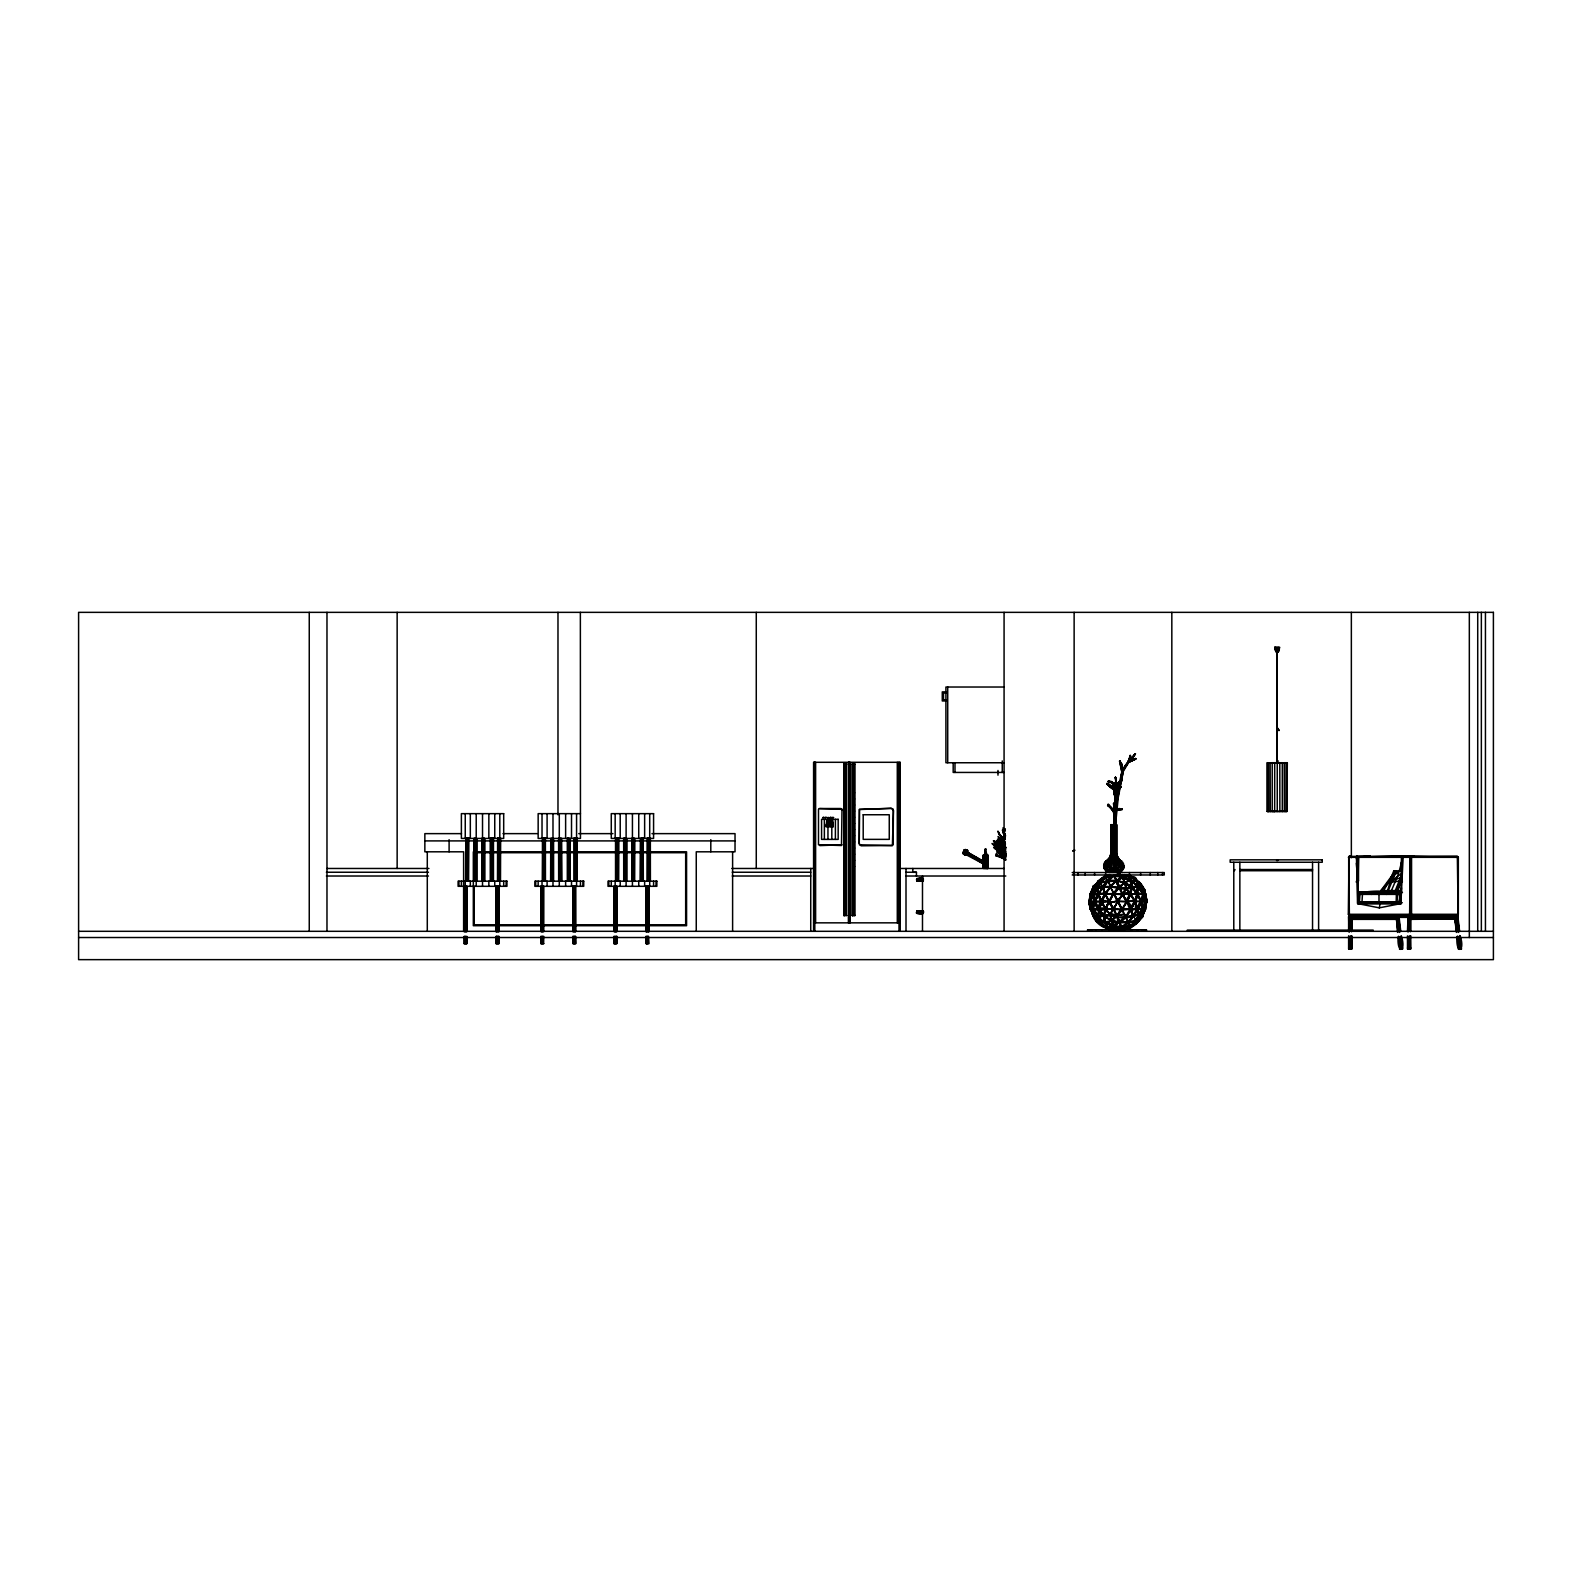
<?xml version="1.0" encoding="UTF-8"?>
<svg xmlns="http://www.w3.org/2000/svg" width="1572" height="1572" viewBox="0 0 1572 1572"><rect width="100%" height="100%" fill="white"/><g stroke="black" fill="none" stroke-linecap="round" stroke-linejoin="round"><path stroke-width="1.5" d="M1279.863 811.466L1279.804 762.754L1282.3 762.715L1282.3 811.466L1274.656 811.427M1282.182 811.407L1285.975 811.447L1285.994 762.754L1284.245 762.715L1284.383 811.447L1282.3 811.466M1285.798 811.447L1286.996 811.447L1286.996 762.734L1285.798 762.734L1286.996 762.734M1286.78 811.447L1287.33 762.734M1090.221 909.186L1088.983 901.306L1090.516 893.289L1094.132 887.217L1099.928 882.58L1116.12 880.851L1125.021 882.953L1132.449 887.217L1137.263 893.034L1135.357 901.306L1137.912 908.891L1133.884 915.828L1125.336 916.908L1113.094 926.517L1107.435 927.578L1103.721 915.67L1108.515 901.306L1104.959 893.564L1110.932 886.47L1103.112 887.473L1100.164 882.973L1105.804 876.685L1094.643 887.473L1090.988 893.721L1088.905 901.601L1094.525 916.26L1103.151 926.517L1110.716 929.661L1102.267 925.967L1096.234 919.915L1090.654 908.518L1088.983 901.306L1090.221 909.186L1093.326 909.657C1090.929 917.203 1096.175 921.546 1108.85 928.325M1089.553 901.129L1093.228 886.333L1105.489 875.427L1098.848 881.008L1090.437 893.564L1093.581 885.901L1090.437 893.564L1090.241 901.306L1093.11 910.168L1097.57 916.594L1105.332 922.961L1112.721 926.242L1122.349 927.637L1130.465 925.967L1140.781 916.26L1145.556 909.048L1137.44 922.626L1130.091 926.517L1135.652 919.915L1115.688 929.72L1111.011 920.995L1122.428 909.913L1117.967 901.011L1113.919 908.655L1105.843 909.186L1108.771 901.365L1105.195 894.213L1110.422 885.901L1116.415 880.575L1124.707 882.501L1126.181 888.278L1109.714 914.924C1103.682 921.369 1090.772 904.883 1105.175 908.557C1107.081 911.662 1113.507 919.227 1117.142 915.67C1086.606 905.433 1121.033 909.775 1130.484 909.343C1120.659 899.577 1143.021 880.772 1124.275 874.602M1122.428 909.913L1112.917 909.186L1109.478 901.896L1113.978 893.034L1119.402 886.883L1125.631 888.278L1130.622 894.311L1135.023 901.601L1139.111 914.138L1135.534 920.995L1128.657 921.939L1121.799 927.775L1116.258 929.661L1111.561 928.659M1132.744 876.685L1140.152 882.973L1145.516 893.721L1146.99 901.601L1142.667 916.869L1130.936 927.578L1115.177 929.661L1121.543 927.382L1119.323 922.469L1111.64 920.563L1103.819 915.729L1097.826 917.085L1099.103 922.175L1104.487 922.43L1103.701 916.476L1105.273 908.891L1113.978 893.034L1117.574 901.365L1113.408 909.481L1119.618 922.175L1128.342 921.821L1138.266 908.616L1141.39 902.171L1143.08 893.328L1139.818 882.58L1128.028 875.427L1133.628 877.235L1113.703 876.095L1106.118 877.431L1095.114 886.942L1090.988 893.721M1110.068 875.152C1090.713 878.414 1095.036 895.902 1093.13 909.343C1089.769 913.98 1103.878 931.665 1092.461 914.197L1088.964 901.896L1090.162 908.891L1093.542 915.828L1098.749 916.731L1092.678 909.304L1094.21 901.896L1092.874 893.977L1096.922 888.612L1110.304 886.333L1126.436 888.77L1130.622 894.311L1121.995 909.048L1117.967 901.011M1121.484 909.304L1113.467 893.289M1108.515 901.896C1120.797 906.022 1125.473 879.396 1135.023 901.601C1131.82 909.559 1114.961 936.657 1109.714 914.924M1117.476 901.306L1126.417 901.896L1122.978 894.016L1126.417 901.896L1127.379 901.306L1130.052 894.016L1113.9 894.154L1121.976 894.547M1125.631 888.278L1130.347 894.448L1127.124 901.346L1134.964 901.011L1131.388 909.304L1127.124 901.837L1130.622 894.311M1127.379 901.306C1141.606 913.823 1112.662 917.832 1121.543 927.382M1105.804 876.685C1094.859 882.305 1099.555 892.857 1094.505 901.031C1095.036 906.71 1098.69 913.018 1105.254 909.009L1103.721 915.67L1110.087 914.334L1113.114 908.518L1109.478 901.306M1401.497 887.826L1400.888 903.586L1357.658 903.586L1357.501 857.33L1356.42 856.406L1357.658 903.586L1379.273 907.85L1400.888 903.586L1403.187 856.092L1399.178 871.32M827.029 819.326L826.106 826.597L827.697 819.326L827.638 826.597L828.483 819.326L829.014 826.597L829.289 819.326L827.501 826.597L828.071 819.326L826.106 826.597L833.298 826.597L832.354 819.326L831.902 826.597L831.333 819.326L830.429 826.597L830.114 819.326L831.745 826.597L830.92 819.326L833.101 826.597L832.354 819.326M919.089 880.968L923.314 880.831L916.574 879.77L923.314 878.591L916.751 878.63L923.314 878.571L923.314 880.968L917.655 880.968M920.603 912.448L923.314 913.194L916.712 913.234L923.314 913.116C906.297 910.836 926.065 917.478 923.314 910.935L916.712 911.053L919.266 910.935M1143.237 888.593L1123.174 876.96L1116.552 880.241L1122.487 893.721L1118.321 901.837L1125.473 917.301L1134.296 901.346L1146.912 901.896L1145.674 894.016L1142.294 887.532M1402.44 892.483L1358.601 892.876L1383.596 892.248L1395.641 893.486L1396.152 892.267L1401.517 892.208L1396.408 894.37C1391.259 889.929 1363.789 890.204 1358.404 894.37L1400.986 894.37L1400.927 902.603L1392.379 901.856L1400.357 902.898M983.168 863.126L966.937 853.537L982.932 863.676L982.972 860.945L963.931 850.177L967.546 850.255L966.642 854.441L963.557 854.244C961.337 852.574 966.446 847.819 964.186 850.275M1119.441 789.321L1123.096 772.363L1121.956 764.464L1119.637 760.868L1121.956 764.464M1121.838 764.385C1123.194 782.542 1112.347 803.096 1114.057 823.728L1115.609 823.885L1118.223 797.888L1116.709 797.751L1118.223 797.908M1122.84 768.295L1117.692 797.869L1116.67 797.711M1144.986 908.989C1144.632 915.258 1135.986 922.587 1128.126 922.469C1106.963 934.416 1146.126 923.688 1123.725 929.15C1141.92 929.249 1154.064 897.592 1139.838 882.501M985.153 855.365L985.86 849.018L986.685 855.365M1400.888 903.586L1401.458 857.33L1403.187 856.092L1401.752 857.33L1401.634 874.307M963.361 853.203L963.656 854.284L963.125 852.456M1108.653 928.875C1087.745 923.943 1088.885 900.658 1094.112 887.532C1091.263 893.623 1093.031 895.156 1098.671 894.645C1102.07 899.322 1101.854 905.04 1098.651 909.697C1093.798 928.993 1133.019 929.15 1137.224 922.823M1090.654 908.302L1090.379 909.481L1090.339 894.154M1099.811 922.961C1090.614 915.572 1088.748 905.275 1091.047 893.996C1091.145 903.389 1092.894 912.212 1096.077 920.622L1108.005 927.225L1118.065 930.035M1122.31 874.661C1141.449 877.078 1152.237 900.52 1141.881 916.908M1136.654 922.469C1146.008 906.592 1145.988 916.024 1145.733 894.311C1148.484 911.603 1130.779 923.943 1109.911 914.59L1100.872 901.601L1097.354 888.593L1098.356 894.9L1094.721 901.837L1098.16 894.193L1090.654 893.328L1094.643 887.473L1090.516 893.289L1098.848 881.008M1122.212 809.482L1116.375 810.189L1115.138 816.241M828.955 826.597L829.151 819.326M1116.749 797.711L1118.242 797.928L1117.181 789.91M1118.38 872.46C1130.543 867.469 1117.338 860.532 1116.611 853.576L1116.709 824.691L1110.854 824.691L1110.854 853.576C1110.382 860.532 1096.961 867.469 1109.184 872.46M1116.709 853.576L1110.854 853.576L1109.694 857.821L1104.585 862.38L1103.839 867.705L1107.278 871.851L1120.286 871.851C1130.406 865.288 1116.847 860.591 1116.709 853.576L1116.611 824.691M1145.084 901.346L1145.536 909.343M1115.314 808.951L1115.039 823.885L1118.006 793.821L1115.589 777.236L1116.415 786.688A20.436 7.781 -83.9 0 1 1117.024 797.849L1115.393 815.121M1116.297 810.995L1115.275 823.846L1113.605 803.371L1114.686 823.866L1114.745 798.399L1115.904 798.714M1117.279 797.908L1115.786 780.341M1365.498 902.898L1358.601 902.603L1358.837 892.542L1400.514 892.149L1400.397 902.603L1401.497 902.839L1393.047 902.839M1092.678 909.304C1084.11 889.163 1099.437 913.371 1090.162 908.891M1113.526 908.302L1108.515 901.306L1113.526 908.302L1119.48 922.626L1128.46 922.626L1132.705 916.122L1128.303 922.961L1137.146 909.009L1143.178 908.655L1142.117 909.009L1141.39 901.031L1137.794 893.839L1131.702 886.569L1125.257 882.58L1116.002 880.379L1107.985 880.379L1097.983 894.311L1100.538 901.896L1098.396 909.048L1103.446 915.985L1095.212 901.346L1102.404 887.61L1114.096 875.427L1107.238 881.263L1100.891 882.953L1098.769 880.497C1125.021 862.635 1160.018 897.081 1137.539 922.312L1135.652 919.915L1141.076 915.906L1144.966 901.11L1142.313 893.289L1142.117 886.883L1136.084 880.241L1130.523 881.263C1116.454 879.495 1140.309 895.922 1143.217 893.898C1149.545 920.445 1141.115 883.877 1139.386 882.953L1132.508 877.215M1127.045 874.877C1133.353 872.794 1157.896 906.042 1136.851 880.89C1142.412 885.567 1143.748 894.468 1141.174 901.837C1127.262 928.816 1144.573 875.604 1133.176 876.96L1127.93 875.545L1122.801 876.685L1124.432 883.287L1118.38 887.473L1110.402 887.04L1101.225 901.11L1105.509 908.302L1104.468 915.592L1098.435 917.085M1377.033 893.525L1400.986 892.857L1360.134 892.208L1358.621 894.37L1359.78 892.837M1116.67 915.592L1119.068 922.312L1113.644 926.517L1121.386 927.637L1130.465 925.535L1130.091 926.517M1094.623 887.748C1099.024 876.528 1114.587 885.311 1122.133 877.431C1121.484 877.49 1132.095 872.106 1131.054 880.379M1001.423 854.657L1001.462 854.107M1145.359 901.306L1143.748 897.671M1401.517 892.208C1396.643 890.518 1396.034 903.173 1400.495 902.878L1358.817 902.682L1361.195 902.878M1114.646 815.161L1114.096 823.787L1114.784 819.759M1109.144 901.601C1113.29 887.807 1135.849 869.375 1143.414 888.868L1146.912 901.896M1126.908 902.171L1122.29 909.245L1126.928 901.601L1122.408 893.937L1125.532 888.77L1132.194 886.726L1131.251 881.027L1122.899 877.667L1120.148 874.052M1114.45 893.544L1119.402 886.883L1116.827 880.89L1122.408 893.937L1105.411 893.839L1109.164 901.129L1106 909.009L1100.538 901.896L1104.939 894.154L1098.808 909.304L1093.13 909.343L1105.175 908.557M1113.487 909.245L1110.441 914.197M1118.753 887.748L1116.788 881.263M1116.493 916.319L1121.445 909.657C1111.502 919.522 1134.532 899.341 1111.463 919.915C1108.574 925.77 1098.926 921.074 1098.749 916.731M1392.713 902.76L1401.831 902.76L1399.807 902.348L1399.787 894.37L1400.986 892.857L1358.444 893.486L1386.131 893.486L1378.998 893.505L1378.998 902.348L1382.928 902.898M1117.378 793.919L1116.67 786.884L1114.646 783.996L1108.201 781.402L1111.836 781.618L1117.22 786.354L1117.908 797.79L1121.936 772.147L1119.657 761.005M1117.535 790.205L1117.024 786.845L1114.489 783.917L1108.378 781.166L1115.079 783.662L1117.79 790.107M1394.05 902.878L1400.966 902.348M1363.278 902.878L1358.483 901.856L1363.396 902.878L1358.483 901.856L1400.986 901.856L1358.404 901.856M1121.995 909.048L1121.917 910.168L1130.7 908.989M1379.273 907.85L1380.137 903.586M1115.275 823.846L1115.688 795.019L1112.445 782.699L1113.408 784.998M1093.11 910.168L1098.651 909.697L1099.378 922.705L1103.151 926.517M1097.826 917.085L1099.241 909.657L1104.428 916.26L1110.873 920.249L1119.441 922.194L1113.644 926.517L1110.028 913.961M1137.244 893.505C1143.08 881.361 1125.041 882.285 1120.482 874.189M1400.986 893.486L1393.892 892.169L1360.134 892.208L1359.387 902.348L1362.374 902.839M1401.831 902.76L1396.152 902.8L1396.526 889.752M1142.667 916.869L1138.344 914.197L1137.421 909.245L1141.685 901.306L1143.217 893.898L1145.733 894.311L1146.931 901.306L1145.006 893.937M1112.328 824.691L1112.249 855.482L1111.542 858.332L1111.876 853.969L1108.692 865.877L1111.404 872.46M1110.932 858.155L1111.935 849.705L1111.718 853.93M1111.365 858.155L1112.288 841M1116.218 798.399A71.467 20.947 -84.4 0 1 1115.511 823.807L1114.391 823.767L1115.393 815.102M1122.801 894.193C1133.235 884.545 1115.963 866.938 1107.592 880.241C1101.874 893.309 1101.972 883.464 1098.356 880.89L1094.426 886.726L1098.356 880.89L1094.426 886.726L1093.169 893.721L1094.957 901.129L1093.326 909.657L1094.367 915.729L1092.815 909.874L1090.379 909.225M1114.941 815.062L1114.607 823.728M1117.142 915.454C1113.055 922.98 1098.042 926.163 1094.289 915.906C1103.839 919.993 1088.394 903.586 1090.241 901.306M984.642 855.365L984.996 849.312L986.076 849.312M1111.561 920.995L1121.445 909.874M1114.45 893.328L1124.334 882.206M1112.406 849.745L1112.111 845.422M1361.942 902.76L1362.57 892.424L1400.397 892.228L1358.68 892.857L1360.998 892.149M1098.553 909.245L1094.21 901.306L1093.169 893.721M1141.272 915.454C1143.08 914.904 1143.787 889.654 1137.794 908.518C1153.75 910.463 1128.519 887.669 1130.523 881.263C1136.674 898.85 1103.819 879.927 1096.627 888.77M1457.342 915.71L1457.519 914.295L1456.831 916.201L1349.366 915.71L1348.383 914.295L1349.031 856.406L1456.831 856.092L1458.325 857.33L1458.325 914.295L1456.831 916.201L1458.148 914.295L1457.342 856.406M1111.266 853.93L1111.935 849.705M1111.836 928.679L1115.688 929.72L1121.406 927.107L1111.286 929.209L1115.511 929.759L1121.386 927.637M1121.995 780.734C1118.891 777.963 1115.688 795.589 1115.629 780.596M1276.287 647.31L1277.132 652.478M1110.402 887.04L1116.572 880.733L1114.509 875.545L1116.906 880.929L1122.447 877.667M1100.361 882.206L1090.398 901.011M1118.183 797.928L1123.096 772.363L1121.858 772.206A17.312 16.958 -60 0 0 1119.559 761.182L1120.345 760.809M964.265 854.52L966.053 849.686M966.662 849.921L964.776 854.716M1358.66 893.486L1359.996 892.405L1365.341 893.486L1366.382 892.464L1399.316 892.464L1360.134 892.208L1358.621 894.37M985.585 868.471L984.996 849.312M1349.149 914.295L1350.014 916.201L1348.697 914.295L1348.697 857.33L1350.014 856.092L1348.796 856.642L1349.366 915.71L1408.473 916.201M1357.068 856.092L1358.503 857.33L1357.658 903.586L1401.34 903.586M997.572 852.476C994.88 850.098 999.989 854.323 997.67 851.926M1093.581 885.901L1097.354 888.593L1100.597 882.58L1104.9 893.544L1098.749 894.193L1113.428 893.839M999.674 834.693C995.273 828.031 1004.036 840.765 999.733 834.3M996.786 854.657C994.054 852.319 999.202 856.465 996.884 854.107M917.655 878.552L918.775 880.615M1396.113 857.33L1396.584 856.092L1458.148 857.33M1120.993 787.238L1117.672 786.983M1138.541 914.609C1136.104 921.703 1130.445 927.578 1123.233 929.799M1278.213 647.31C1281.062 649.865 1275.874 657.332 1274.735 647.31M963.95 853.419L965.758 849.568M818.501 809.344L818.501 844.793L841.492 845.52L842.003 809.344L819.012 808.598M1365.341 893.486L1380.825 892.228L1363.16 892.169L1358.817 892.857L1359.603 893.486C1365.891 890.322 1374.753 895.411 1379.803 892.228M1383.183 892.424L1400.652 892.248L1377.033 893.446M1115.196 795.294A21.733 6.426 -84.4 0 0 1114.135 789.93C1098.455 778.376 1113.212 783.701 1115.236 792.013M1132.017 887.001C1122.919 903.645 1147.128 883.582 1134.67 901.601L1138.717 914.432M1130.465 893.721L1131.663 887.374L1135.809 892.169M1130.641 894.193L1132.449 887.217L1141.174 901.837L1142.942 908.891L1138.973 914.59L1133.314 916.633L1128.951 922.312L1132.705 916.122M826.283 826.597L827.697 819.326M1001.934 854.657L1002.052 854.107M1128.244 922.194L1120.03 922.43L1117.437 916.122L1119.343 922.961M1112.662 782.66L1115.727 798.655L1114.862 795.098M1117.024 786.943C1117.653 782.09 1126.004 777.649 1117.908 783.819L1117.279 786.59M1104.644 922.175C1108.928 925.083 1105.725 927.893 1110.854 929.111L1102.64 925.535M1127.93 875.545L1122.663 877.215M1411.558 914.295L1409.612 915.71L1410.241 856.092L1411.558 857.33L1411.558 914.295L1410.241 916.201L1410.241 856.092M1458.148 914.295L1457.814 915.71L1411.224 915.71L1409.396 914.295M1108.005 927.225L1115.295 929.543M1115.334 777.275L1116.67 786.884L1117.692 783.642L1122.074 780.262M1098.848 909.461L1103.819 915.729C1095.036 912.232 1097.747 896.001 1108.771 901.837L1105.548 908.754L1110.363 914.609L1111.738 920.622M1134.296 901.346L1135.397 901.896L1137.106 894.213M1275.482 647.31L1277.014 652.478L1274.931 647.31M1116.67 786.884L1119.185 781.893L1121.819 780.616M993.268 844.734C989.063 840.489 997.296 848.408 993.386 844.243M986.214 868.471C987.393 866.093 987.098 847.033 983.286 856.956M1003.84 852.476L1003.997 851.926M1115.707 788.004L1114.116 789.989L1113.585 787.69L1115.334 798.537L1113.271 787.631L1115.688 798.517A16.683 5.62 81.9 0 0 1113.919 787.611L1113.86 787.277M1121.897 780.144C1116.552 781.932 1114.666 790.598 1119.205 781.441M822.765 817.558L823.944 817.244L822.903 817.853M825.162 817.558L826.322 817.244L825.28 817.853M827.54 817.558L828.798 817.558L827.619 817.872M829.918 817.558L831.097 817.244L830.055 817.853M833.553 817.558L832.315 817.558L833.514 817.558M859.255 843.633L859.334 809.344L891.403 808.342L859.511 809.521L859.255 843.633L861.063 845.795L892.405 845.52L893.407 810.327L893.132 844.793M1401.281 871.143L1393.794 870.809L1389.294 882.383L1380.923 890.577L1401.222 890.577M1093.778 894.193C1104.016 879.868 1089.298 895.234 1094.8 901.896M1116.415 786.688L1117.181 783.897L1121.74 780.38M1099.142 909.206L1105.195 894.213M1004.528 848.31C1001.6 842.612 1009.499 857.664 1001.993 842.808L1005.117 849.116L1004.646 847.858M1114.646 789.851C1095.153 772.324 1120.286 799.146 1112.838 785.116L1115.118 798.438L1113.31 787.317M1113.9 789.93L1113.33 787.375L1114.469 792.347M995.331 848.31C991.873 844.734 998.672 851.435 995.449 847.858M1378.762 892.228L1399.964 892.444L1399.787 894.37L1386.681 892.248M1110.873 886.117L1104.723 875.82L1110.559 886.294L1115.865 880.772L1118.458 887.08L1116.827 880.89L1118.144 884.957M1117.437 916.122C1116.022 931.469 1136.458 908.714 1117.515 915.729L1121.838 909.913M1134.336 901.837L1137.087 893.898C1121.877 891.972 1131.152 911.917 1118.753 887.532M1383.674 890.577L1394.561 871.576L1396.565 870.809M1387.565 890.577C1389.903 883.287 1392.065 872.283 1401.163 870.809M1388.273 890.577L1395.012 874.209M1391.456 890.577L1398.864 872.932L1392.576 874.798L1380.923 890.577M1395.307 890.577L1401.674 874.641M1396.427 890.577L1400.947 877.569L1387.604 882.423L1388.41 882.992M1397.547 890.577L1400.436 881.027M1398.058 890.577L1400.966 880.949L1389.294 882.383L1395.916 872.932L1393.794 870.809M1130.602 757.056L1121.897 772.048A177.066 155.667 -83 0 0 1117.142 797.77M1135.593 759.138L1128.421 762.282L1121.936 772.009M1359.544 901.856L1359.249 902.8M1112.445 782.699L1114.45 789.93A21.89 6.504 -84.3 0 1 1115.491 795.334M1090.713 908.754L1092.854 909.048M1125.532 888.77L1138.324 886.608L1131.879 887.08L1130.681 881.008M1099.378 922.705L1097.57 916.594L1098.553 916.338M1348.697 857.33L1396.584 856.092M1090.536 901.896L1093.326 894.016M1122.978 877.431L1130.366 880.733L1122.231 877.215L1113.389 875.82M1112.721 926.242L1121.543 926.89M1105.509 922.705L1112.819 925.967M1124.118 882.953L1123.076 877.235M918.52 880.949L923.314 880.929L916.574 879.77L923.314 878.591L918.559 878.571M916.967 911.092L923.314 910.954L919.089 910.935L916.967 913.194L923.314 913.332L916.849 913.332L916.967 911.092L923.314 910.954L918.559 910.935M1113.821 787.415L1112.74 783.072M964.52 854.618L966.348 849.804M967.114 853.026L967.507 850.236M1130.386 880.497L1124.884 882.206L1119.402 886.883M1356.204 882.049L1357.54 878.571L1356.381 863.264L1357.599 863.028L1356.204 857.33L1370.352 856.092L1356.42 856.406M994.663 848.31C991.067 844.695 998.024 851.415 994.84 847.858M1401.752 857.33L1413.582 856.092L1401.752 857.33L1401.752 871.576M1121.858 772.206L1119.598 761.103L1122.447 768.354M1092.481 914.334C1096.077 921.644 1090.555 898.968 1094.367 915.729M1111.325 920.308L1113.762 926.242L1107.336 926.792M1130.366 880.733L1128.342 875.82M1122.703 772.383L1130.288 759.63L1130.052 755.523L1128.362 762.381L1135.79 759.04M1123.725 768.354L1122.212 772.088L1124.255 768.629M1102.463 887.197L1097.177 888.77L1098.376 894.448C1082.302 920.799 1118.164 861.318 1102.955 886.726M1125.08 882.973L1122.663 876.881M1107.749 926.89L1110.657 929.72M1110.814 920.229L1104.192 916.633L1098.651 909.697M1094.8 901.306L1097.708 894.016M1138.187 909.186C1148.228 889.634 1128.382 914.157 1145.556 909.048M1137.519 908.754L1140.683 901.837L1142.942 908.891M1130.189 925.535L1128.558 922.253L1129.737 926.517M1137.912 908.891L1131.054 909.206L1133.766 903.507M1003.801 857.349L1000.716 855.463M1144.947 902.092L1143.257 895.902M986.784 868.471L986.882 855.365M1105.273 908.891L1108.771 901.837M1127.124 901.346L1130.641 894.841M1131.054 909.206L1134.67 902.092M1145.497 902.19L1145.399 909.304M999.458 841.963L1000.087 843.575L998.554 840.489L1005.549 852.849L997.493 839.271L1005.825 852.771M1395.347 873.246L1400.456 870.809M919.207 879.455L923.314 879.436L919.247 879.77L923.314 880.634L920.19 880.615L923.314 880.084L919.109 878.709L916.712 880.851L923.314 880.949L916.889 880.968M1142.628 908.557L1135.2 920.563L1136.949 922.961M917.655 913.352L919.207 912.448M1116.218 810.464L1114.214 812.921L1110.579 807.261L1107.572 805.473L1113.035 809.6L1114.862 819.916M1126.259 765.269L1130.17 759.767L1130.504 755.543M1141.252 915.729L1144.907 909.461M1114.784 816.261L1113.074 809.894L1107.887 804.982L1113.526 809.482L1114.803 812.783L1110.579 807.34M1116.179 809.973L1114.469 812.921L1114.076 803.528M1128.814 762.243L1130.288 755.444M1115.531 788.162L1114.45 790.028L1107.101 784.094L1114.057 789.478L1114.902 795.275M1128.362 762.381L1130.543 757.547L1129.934 755.719M1000.48 855.561L1000.637 855.306M1115.668 787.769L1114.116 789.989L1115.255 788.122M1123.41 768.315L1132.842 756.604M1124.059 768.492L1130.818 759.433L1135.593 758.49M1114.509 816.182L1114.214 812.449L1115.884 809.894M1142.313 917.301C1128.067 933.847 1149.525 903.802 1137.539 922.312L1145.241 909.874L1142.51 909.009M1114.214 812.921L1115.727 810.189M1113.566 876.311C1101.461 871.949 1106.904 880.831 1107.867 880.772M1123.194 929.209L1124.373 929.543L1122.329 926.89L1123.842 929.72L1130.641 927.637L1119.775 929.759M1114.214 812.449L1115.707 809.993M1104.428 916.26L1104.841 922.823L1099.103 922.175L1100.164 922.351M1102.679 926.321L1100.105 922.469M1115.452 787.572L1114.057 789.478M1130.445 759.394L1127.949 761.929L1130.465 755.975M1122.31 809.442L1116.395 810.386C1116.179 819.759 1098.907 790.461 1115.02 812.586L1113.86 803.331M1137.656 885.901L1142.785 893.034M840.686 808.519L819.818 808.519M819.818 845.598L842.003 844.793M995.98 844.734C992.58 840.431 999.104 848.33 996.294 844.243M1115.059 787.945L1113.88 789.773L1106.983 784.212M1389.491 881.342L1391.672 878.001M1114.037 789.301L1115.196 787.552M1113.841 789.478L1115.02 787.69M841.492 808.598L842.179 810.327M1121.445 909.657L1117.102 915.906L1119.107 921.939M987.275 868.471L987.413 855.365M1106.943 880.89L1102.503 887.001L1104.566 893.328L1102.876 886.942M1128.951 922.312L1133.491 915.67L1130.995 909.657L1137.146 909.009M1103.19 887.08L1107.238 881.263M1128.657 921.939L1133.098 915.906L1139.268 914.432M1088.964 901.896L1101.284 902.092L1104.507 893.898L1113.644 893.505L1118.38 887.473M1115.02 872.46L1116.415 865.877L1114.587 855.482L1114.548 824.691M1106.295 877.215L1099.103 880.929L1105.293 876.96M966.8 853.851L965.385 854.952M1091.066 901.346L1093.228 909.206M983.6 855.03L986.155 853.812L987.629 855.365L985.467 853.812M1135.397 759.06L1128.617 762.44L1130.936 759.61M1130.052 755.523L1130.366 757.075C1121.799 773.738 1142.471 744.421 1132.921 756.879L1135.102 753.931L1128.008 761.85M1116.14 929.799L1121.74 927.225L1123.567 929.799L1122.192 927.107L1123.842 929.72M1128.421 762.282L1135.298 754.088M1395.641 893.486L1399.63 892.208L1366.206 892.248L1392.34 893.486L1391.986 892.424L1383.105 892.837L1395.111 892.208L1397.96 893.486C1404.837 891.403 1381.198 892.601 1379.017 893.446M1126.181 888.278L1131.702 886.569L1130.523 881.263M963.047 853.085L982.972 863.657M1136.517 880.497L1137.303 886.294L1142.628 893.289M987.648 868.471L987.825 855.365M1130.386 759.138L1128.676 762.4M1360.153 892.405L1365.636 893.486L1373.574 892.208M1145.123 894.193L1143.08 893.328L1141.999 887.217L1137.303 886.294L1131.408 880.772M1104.841 876.41L1093.444 886.117M1132.194 886.726L1130.759 880.89L1132.194 886.726L1137.46 886.117M1393.047 874.287L1392.753 876.331L1393.401 874.543M965.031 854.795L966.957 850.02M983.011 856.956L988.257 856.956L983.031 856.858M1125.866 889.241L1124.707 882.501M892.405 808.598L892.955 809.521L891.245 808.519M1004.567 854.578L993.622 844.714L1004.508 854.755M984.406 868.471L985.094 853.812M918.421 878.63L923.314 878.65L918.52 878.571L923.314 878.669L919.482 878.591L923.314 880.084L918.402 880.851L923.314 880.851L919.875 880.811M1277.486 652.478L1279.038 647.31M983.777 855.03L985.055 853.812L983.856 855.365M859.334 844.793L892.405 845.52M1114.194 812.783L1115 812.449A20.77 6.072 -84.5 0 1 1115.216 823.787L1115.57 823.807M1135.731 920.229L1130.602 909.913L1133.785 916.319M1093.778 916.319L1099.476 921.939M1141.763 887.748C1141.567 882.324 1144.121 904.214 1141.999 887.217M1348.619 931.076L1348.619 916.555L1360.114 916.555M1351.527 931.705L1351.527 917.714L1351.331 919.365L1396.604 919.365L1398.746 917.714L1351.527 917.714L1350.407 916.555L1350.407 931.076M1407.49 931.076L1408.06 916.063L1457.873 916.555L1459.563 930.978M1456.085 916.555L1457.873 916.555L1456.615 918.873L1408.984 918.873L1410.202 919.365L1409.259 916.555L1409.259 931.076M1396.84 901.856L1394.521 901.856M1131.074 881.165L1136.792 881.027L1135.79 880.733M1141.331 887.08L1136.851 880.89M1111.915 928.128L1115.747 929.15L1121.406 927.107M965.503 849.47L963.813 854.343M965.228 854.873L967.193 850.118L967.664 851.592M1119.893 761.162L1119.814 761.005A17.783 17.41 -59.7 0 1 1122.251 772.147L1122.585 772.166M1135.79 758.569L1128.205 761.988A23.698 20.849 -82.8 0 0 1122.074 772.166L1121.602 772.009M1142.117 909.009L1141.174 901.837L1142.451 908.754M1130.975 759.551L1128.126 761.713L1135.377 758.588M1389.294 882.383L1400.554 874.307M1137.696 886.608L1136.654 893.544L1131.467 886.942M999.065 855.561L999.438 855.306M1116.159 872.46L1118.891 865.877L1115.314 855.482L1115.255 824.691M1142.117 886.883L1137.539 886.628M1122.565 877.392L1116.552 880.241M1099.869 922.823C1101.756 929.995 1121.563 926.792 1107.474 923.137L1113.33 925.81L1118.989 922.253L1117.083 916.201M1409.396 857.33L1411.224 856.406M1399.316 892.464L1367.149 892.189L1361.706 893.486L1396.368 893.486M994.27 842.179C998.279 846.326 990.498 837.68 994.644 841.963M1116.572 880.733L1122.506 877.235M1113.389 925.967L1119.323 922.469M965.503 854.991L966.505 854.402M999.576 840.784L1000.323 842.297L998.24 839.271L1005.53 851.533L998.652 841.138L1005.392 851.592L999.379 841.138L1003.427 847.76M1129.993 894.684L1122.487 893.721M1112.937 908.616L1108.987 902.171L1105.902 908.518L1113.919 909.225M1117.437 901.896L1118.458 901.306M1399.787 948.014L1402.676 947.818L1400.888 947.818M1398.098 936.932C1396.958 955.285 1406.724 951.826 1401.261 935.792M1399.532 949.252L1402.794 948.84M1456.949 936.932C1455.81 955.285 1465.576 951.826 1460.133 935.792M1458.384 949.252L1461.665 948.84M1396.82 902.76L1400.377 902.348M1109.97 874.661L1105.43 877.235L1107.336 880.929M1137.126 922.705L1123.725 929.15L1122.192 927.107M1136.792 922.253L1130.602 926.242M1004.842 857.035L997.748 852.358M1109.557 901.837L1113.526 908.754L1109.478 901.896L1117.515 901.837M1122.369 894.448L1126.417 901.306L1122.447 894.311M1117.161 872.46C1126.476 867.155 1116.002 860.277 1115.845 853.576L1115.845 824.691M1131.329 759.944L1135.868 758.804M1380.806 892.228L1365.636 893.486L1371.786 894.37M1394.541 902.348L1397.921 902.348M1143.964 888.77L1141.822 887.61M1131.034 759.787L1135.298 758.824M997.12 842.572L998.2 843.909L996.196 841.079L998.377 843.968L996.471 841.02L997.513 842.572M999.085 844.557L1005.746 854.186L997.355 842.808M994.84 842.179C999.006 846.463 991.107 837.778 995.351 841.963M919.875 913.175L923.314 913.312L918.559 913.332L923.314 913.332L916.574 912.133L923.314 911.505M1000.892 842.179C1004.233 846.463 998.122 837.856 1001.423 841.963M1387.604 882.423L1388.607 882.01M1001.698 840.706C1004.862 845.205 998.79 836.108 1001.973 840.607M1402.538 856.406L1401.458 863.028L1402.322 882.049M998.633 833.258C1002.366 840.175 995.233 826.243 999.144 833.062M998.81 844.478C1003.742 851.277 995.783 840.391 999.006 844.282M1002.622 842.965C999.301 839.035 1005.353 846.718 1002.229 843.123L1005.569 849.096L1002.523 842.808M1005.451 854.323L997.355 842.808L1001.836 849.057M1004.469 841.767L1004.999 843.123M999.772 844.439C1002.366 848.212 997.473 840.529 1000.185 844.282M1361.607 901.856L1358.601 902.603L1361.607 901.856L1358.68 902.603L1359.78 902.76M996.707 844.439C1000.087 848.212 993.74 840.568 997.159 844.282M1001.796 843.123C1005.078 846.954 998.829 839.271 1002.268 842.965M1004.174 836.422L1005.294 838.053L1002.445 829.898L1004.881 838.367L1004.705 836.265M1003.25 847.465L1005.589 851.238L999.301 840.902L1005.392 851.336M1097.963 916.869L1104.016 916.122L1105.371 921.939L1111.188 920.701M1001.953 845.657C1004.508 849.234 999.576 841.983 1002.071 845.638M1402.204 948.761L1400.121 949.35L1398.589 936.244M1461.076 948.761L1458.973 949.35L1457.441 936.244M1395.7 892.444L1388.901 892.248L1400.986 892.857M1004.017 832.629L1005.451 836.815M1003.977 832.472L1003.25 827.619L1004.999 834.712M1103.878 916.201L1110.087 914.334L1125.434 916.574L1133.098 915.906L1130.307 909.245L1122.29 909.245M1377.131 892.817L1398.196 892.503M1001.6 842.572C1004.449 846.915 999.124 838.249 1002.071 842.454M923.314 911.937L919.109 911.092L923.314 912.35L918.402 913.234L923.314 913.214L919.482 913.312M1459.759 947.818L1458.266 948.23L1460.958 947.72M1386.15 894.37L1392.36 893.486L1388.155 892.464L1395.975 892.248M1126.338 901.346L1135.357 901.306M846.227 798.949L844.439 798.949M854.559 798.949L852.771 798.949M844.439 860.316L846.227 860.316M852.771 860.316L854.559 860.316M1137.48 909.225L1131.329 909.874L1133.019 916.26M846.227 805.021L844.439 805.021M854.559 805.021L852.771 805.021M1401.536 892.444L1384.598 892.464L1386.642 892.424M844.439 854.205L846.227 854.205M852.771 854.205L854.559 854.205M846.227 792.799L844.439 792.799M854.559 792.799L852.771 792.799M846.227 811.132L844.439 811.132M854.559 811.132L852.771 811.132M844.439 866.467L846.227 866.467M852.771 866.467L854.559 866.467M1001.207 845.657C1003.624 849.135 999.202 842.16 1001.639 845.638M1365.675 892.837L1377.308 892.444M1005.274 828.739L1005.235 831.156M844.439 848.074L846.227 848.074M852.771 848.074L854.559 848.074M1372.179 892.837L1392.36 893.486M846.227 817.263L844.439 817.263M854.559 817.263L852.771 817.263M1002.897 838.171C1006.06 843.417 1000.106 833.042 1003.525 838.131M1392.183 892.248L1398.707 892.405M916.574 879.77L923.314 879.554L916.712 880.851L923.314 880.949L918.559 880.968M844.439 841.924L846.227 841.924M852.771 841.924L854.559 841.924M1384.755 892.208L1389.962 892.189L1377.347 892.385M846.227 823.433L844.439 823.433M854.559 823.433L852.771 823.433M846.365 915.533L846.365 764.051M854.677 915.533L854.677 764.051M843.751 764.071L844.97 764.051L844.97 915.552L843.751 915.533L843.751 764.071L846.895 764.09M852.083 764.071L853.301 764.051L853.301 915.552L852.083 915.533L852.083 764.071L855.227 764.09M1393.814 892.189L1390.08 892.287L1400.082 892.365M843.751 915.494L846.895 915.494M852.083 915.494L855.227 915.494M984.21 855.03L987.629 855.011L986.155 853.812M1267.17 762.734L1267.189 811.447L1270.274 811.447L1270.137 762.754L1272.318 762.715L1274.696 762.715L1274.656 811.466L1279.863 811.427M1267.189 811.447L1268.722 811.407M1274.656 811.466L1270.137 811.447L1274.696 811.388M844.439 835.754L846.227 835.754M852.771 835.754L854.559 835.754M919.03 880.379L923.314 880.32L919.109 880.811L916.967 878.709M1004.724 851.12L1005.255 851.985M1387.015 892.287L1401.025 892.424M1267.523 762.734L1268.702 762.754L1267.523 762.734L1267.523 811.447L1268.722 811.427L1268.525 762.754L1274.696 762.754M846.227 829.584L844.439 829.584M854.559 829.584L852.771 829.584M1391.024 892.405L1400.554 892.326L1396.231 892.228L1396.25 893.486M918.461 913.293L923.314 913.253M918.421 911.013L923.314 910.974M923.314 878.905L918.775 878.905M1367.149 892.189L1362.57 892.424M1284.245 762.754L1285.994 762.754M1268.525 811.427L1270.274 811.407M1282.202 762.754L1284.383 762.754L1279.804 762.754M1371.138 892.837L1379.135 892.817M1388.567 892.837L1400.397 892.876L1397.174 892.208L1394.502 893.486L1394.462 892.405M1274.715 647.389L1279.804 647.389M1274.971 648.705L1279.549 648.705M1275.285 649.865L1279.235 649.865M1275.639 650.847L1278.861 650.847M1276.051 651.633L1278.468 651.633M1276.484 652.164L1278.036 652.164M1004.076 687.023L945.912 687.023L945.912 762.754L1004.076 762.754M945.912 691.877L942.276 691.877L942.276 700.955L945.912 700.955M945.912 693.075L943.495 693.075L943.495 699.756L945.912 699.756M1276.955 727.345L1279.254 730.41M1276.955 730.41L1279.353 730.41M1277.604 760.671L1277.898 762.617M1274.656 762.715L1279.863 762.715L1277.25 762.754L1277.25 811.466M1004.076 772.442L953.182 772.442L953.182 762.754M580.461 813.648L538.155 813.648L538.155 838.426L580.461 838.426L580.363 612.353M461.5 833.632L424.853 833.632L424.853 851.808L463.622 851.808L463.622 930.624M503.02 833.632L537.211 833.632M578.732 833.632L612.923 833.632M651.987 833.632L735.028 833.632L735.028 851.808L696.258 851.808L696.258 930.624M424.853 840.902L735.028 840.902M475.766 851.808L686.571 851.808L686.571 925.712L473.329 925.712L473.329 851.808M476.67 852.712L685.667 852.712L685.667 924.808L474.233 924.808L474.233 886.353M1110.873 854.225L1116.69 854.225M1110.834 854.854L1116.749 854.854M983.168 861.711L967.468 852.437L983.09 861.377L983.031 855.365L988.159 855.365L987.963 868.471L982.932 868.176L983.09 863.362L968.942 854.755M1110.716 855.482L1116.847 855.482M1110.559 856.111L1117.024 856.111M1110.323 856.72L1117.26 856.72M1110.028 857.29L1117.535 857.29M1348.383 857.33L1458.325 857.33M1109.694 857.821L1117.889 857.821M1109.282 858.332L1118.282 858.332M1108.85 858.803L1118.714 858.803M1108.358 859.216L1119.205 859.216M1107.828 859.589L1119.736 859.589M1107.278 859.904L1120.286 859.904M1276.543 860.493L1277.977 860.493M1105.764 860.945L1121.819 860.945M1104.585 862.38L1122.978 862.38M1103.839 864.05L1123.725 864.05M1103.583 865.877L1123.98 865.877M982.932 866.958L988.257 866.958M1103.839 867.705L1123.725 867.705M326.976 868.471L428.92 868.471M731.845 868.471L815.161 868.471M901.031 868.471L1004.076 868.471M1104.585 869.395L1122.978 869.395M1235.003 869.532L1234.393 870.731M1239.856 869.532L1312.541 869.532M1105.764 870.809L1121.819 870.809M1239.856 870.731L1312.541 870.731M326.387 872.244L428.449 872.244M732.218 872.244L810.739 872.244M906.003 872.244L916.437 872.244L916.437 876.017M916.437 872.303L912.801 872.303L912.801 868.471M1072.202 872.539L1164.263 872.539L1164.263 874.975L1072.202 874.975M326.387 876.017L428.449 876.017M732.218 876.017L810.739 876.017M906.003 876.017L1005.805 876.017M919.03 879.161L920.603 879.455M919.247 879.77L923.314 879.593L919.109 878.709L923.314 879.436M1088.983 901.306L1101.225 901.11M1108.771 901.365C1089.651 906.415 1116.277 888.534 1097.983 894.311M1118.38 901.346L1126.417 901.306M1134.945 901.365L1146.931 901.306M1361.568 902.348L1400.475 902.8M916.574 912.133L923.314 912.35M919.03 912.743L923.314 912.703L918.284 912.133M1348.383 914.295L1458.325 914.295M1408.846 917.38L1359.426 917.38L1359.426 916.201M1350.132 918.873L1397.744 918.873L1399.335 932.432M1410.202 919.365L1456.615 918.873L1458.207 932.432M813.589 922.843L900.225 922.843M78.6 931.312L1493.4 931.312M78.6 937.521L1493.4 937.521M463.995 943.593L467.041 943.593L466.923 936.421L466.589 943.593M540.886 936.421L540.886 943.593L543.814 943.593M1348.619 948.014L1351.9 948.014M1407.49 948.014L1410.772 948.014M1279.804 811.388L1282.3 811.427M1274.696 811.466L1272.22 811.466L1272.22 762.754M1400.357 892.837L1394.502 892.837M1359.583 902.348L1361.647 902.348M1268.525 762.754L1270.274 762.754M1284.226 811.407L1285.975 811.427M1397.312 892.464L1402.106 892.483M1285.798 811.407L1286.996 811.427M1371.884 893.486L1378.998 893.505M920.19 912.998L923.314 912.998M1400.77 892.385L1396.231 892.228L1396.82 893.486M1378.841 892.405L1363.16 892.169M1380.884 902.898L1376.993 901.856M1364.948 892.228L1368.328 892.248M1385.07 892.424L1380.884 892.307M919.482 880.929L923.314 880.968M1366.658 892.189L1378.133 892.405M919.482 878.591L923.314 878.709M1372.395 892.208L1374.321 892.287M918.284 879.77L923.314 879.966M920.445 880.379L923.314 880.497M1115.845 811.093A70.229 20.495 -84.4 0 1 1115.118 823.905L1114.509 823.767M997.041 855.384L996.039 855.325L997.061 855.934M1118.674 808.656L1122.231 808.892L1118.792 808.598M1118.655 808.853L1122.172 809.089L1118.95 808.735M995.842 855.384L995.921 855.934M1117.672 786.766L1121.17 787.002M1121.013 787.454L1118.046 787.159M1118.046 786.943L1121.19 787.199M1092.874 894.841L1094.721 901.346L1092.933 894.311M1108.417 781.539L1114.941 783.563L1116.67 786.334M1108.437 781.304L1111.797 781.736L1116.965 786.688M1108.201 781.638L1111.561 782.07L1116.474 786.924M1108.201 781.402L1111.679 781.874L1116.709 786.57M1093.798 916.201L1104.173 915.906L1099.241 909.657M1002.386 840.804C1005.274 847.092 996.668 829.309 1004.94 846.149L1002.347 841.138L1005.019 846.109M1004.822 856.819L1001.993 854.539M1115.236 823.787L1114.135 806.397M1399.886 902.603L1396.447 902.348M1097.629 894.586L1090.496 893.898M1409.612 856.406L1411.558 857.33M997.159 855.777L1005.687 858.803M1122.388 874.582L1128.146 876.311M1111.699 928.109L1115.668 929.209M996.078 855.777L1004.331 858.803M1114.41 812.351L1113.919 803.646M998.711 837.935C1001.816 843.28 995.98 832.649 999.026 838.053M964.461 849.725L967.802 851.002M963.066 852.437L966.918 853.91M1113.958 806.731L1113.605 803.371M1002.386 842.454C1005.019 847.131 999.831 837.778 1002.681 842.572M1005.432 853.832L1000.106 844.557L1005.805 854.186L997.552 842.808M1109.655 872.46C1098.573 867.371 1110.775 860.434 1111.247 853.576L1111.247 824.691M1120.305 873.403L1117.947 872.539C1128.951 867.272 1116.808 860.473 1116.317 853.576L1116.317 824.691M1117.79 872.598L1119.755 873.403M1115.157 777.531L1117.024 786.845M1359.407 893.486L1361.529 894.37M1105.529 922.469L1112.917 925.77M1107.179 783.878L1114.607 789.596M1110.422 872.46C1101.107 867.155 1111.581 860.277 1111.718 853.576L1111.718 824.691M1125.473 917.301L1130.641 927.637M999.32 855.443L1005.726 859.452M996.943 854.539L1005.766 860.257M1005.215 857.271L994.919 848.31L1005.156 857.428M967.311 852.692L983.207 862.085M967.153 852.967L983.227 862.458M966.996 853.223L983.207 862.812M1107.808 805.08L1114.745 812.449M1105.037 893.034L1102.856 887.217L1105.293 893.289M1138.796 914.197L1142.746 916.594M1093.228 886.333L1097.551 889.005M1107.612 927.107L1110.795 929.15M1098.671 894.645L1105.548 908.754M1001.619 854.539L1004.705 856.819M1396.604 919.365L1397.567 932.432M994.919 848.33L1005.451 857.271M1000.44 852.358L1005.726 857.644M993.622 844.734L999.596 849.784M995.626 848.33L1005.294 857.447M996.235 844.734L1005.667 854.578M999.556 849.823L1006.06 856.504M1000.578 844.734C1003.211 847.013 997.768 841.511 1000.558 844.243M1132.783 915.729L1130.681 909.461M1004.547 853.93L994.624 842.317L1005.628 855.64M1005.156 854.028L995.351 842.317M1006.001 855.679L994.624 842.317M1099.752 922.253L1102.974 925.81M987.098 855.03L986.017 853.812L987.098 855.365M1122.349 927.637L1124.019 929.543M983.541 868.471L983.109 855.365M1094.289 915.906L1099.771 922.194M1005.785 855.6L997.159 844.557M1094.151 916.476L1099.044 922.312M1001.737 849.057L1005.942 854.225M1000.853 844.714L1003.467 848.094M1002.936 850.177L1005.805 853.812M1366.854 892.464L1362.61 892.424M1112.544 872.46L1111.149 865.877L1112.996 855.482L1113.035 824.691M1132.076 887.473L1135.515 892.012M1000.106 834.83L1004.921 841.688M1120.03 874.189L1122.231 877.215M1113.664 925.987L1115.845 929.543L1113.33 925.81M983.915 868.471L983.777 855.365M999.006 840.706C1001.953 845.186 996.039 835.891 998.986 840.607M1002.268 845.815L1005.549 850.825M1136.36 881.381L1137.637 886.47M999.301 840.922L1003.349 847.426M1130.347 894.448L1134.67 901.601M1001.443 842.317L1005.098 848.762M1005.648 847.465L1002.052 840.922L1004.881 845.775M1002.071 840.922L1005.746 847.426M1003.408 847.819L1005.49 851.592M1005.746 847.819L999.065 833.592M1000.106 844.557L1003.133 850.157M1001.619 845.815L1004.233 850.825M1005.196 849.902L999.183 838.289L1005.039 849.961L1002.916 845.559M1001.993 842.808L1005.215 849.096M1114.057 893.289L1110.245 886.844L1113.644 893.505M1114.41 893.898L1117.967 901.11M1122.251 909.697L1131.152 927.382M1113.9 894.154L1117.574 901.365M1113.919 909.009L1117.142 915.67M1104.841 922.823L1107.061 927.264M1003.211 838.524L1005.471 844.144M1357.54 878.571L1358.503 881.067L1358.503 857.33M1004.41 834.85L1005.176 836.874M1004.744 837.935L1005.333 839.566M1102.797 887.296L1104.9 893.544M1104.507 891.638L1103.112 887.473L1104.31 891.52M1407.49 916.555L1407.864 917.714M1348.619 916.555L1349.012 931.705M1118.458 887.08L1116.336 881.381M1005.549 835.538L1004.685 833.514L1005.078 835.656M1003.388 832.669L1005.235 838.741M1123.96 929.111L1124.235 931.312M893.132 809.344L893.21 810.504M984.976 868.471L984.937 855.365M1113.271 787.631L1115.334 798.537L1114.41 791.129M1103.701 916.476L1105.214 922.194M1114.745 798.399L1115.354 804.825M1112.288 782.856L1112.878 785.293M1115.806 780.675L1116.533 783.74M1116.002 880.379L1113.9 876.41M1121.995 926.792L1119.893 922.823M1348.697 914.295L1349.031 915.71M1104.566 917.91L1105.371 921.939M831.706 819.326L833.101 826.597M1003.801 830.586L1005.137 839.114M1141.527 887.473L1142.569 893.544M1116.749 783.603L1117.279 786.668M1114.98 790.991L1115.609 794.744M1116.041 780.321L1117.024 786.373M1115.589 777.236L1116.041 780.636M1459.248 931.705L1457.617 917.714L1410.379 917.714L1410.379 931.705M1459.799 936.362L1461.292 949.056M1458.109 923.373L1458.954 930.683M1459.523 935.556L1460.663 945.283M1458.737 936.932L1460.172 949.252M1456.871 931.43L1454.827 918.873L1456.419 932.432M1455.102 917.714L1456.458 929.366M1457.283 936.362L1458.777 949.056M1399.021 916.555L1400.711 930.978M1398.392 916.063L1400.397 931.705M1400.927 936.362L1402.421 949.056M1399.866 936.932L1401.32 949.252M1396.231 917.714L1397.881 931.705M1114.391 812.488L1113.9 806.416M1115.413 794.941L1115.668 798.262M1397.921 892.405L1397.96 893.486M963.99 853.439L964.029 854.421M830.252 819.326L830.429 826.597M1485.442 612.353L1485.442 931.312M1481.355 612.353L1481.355 931.312M1477.719 612.353L1477.719 931.312M1469.329 612.353L1469.329 937.521M1410.772 918.873L1410.772 931.017M1410.772 935.871L1410.772 949.056L1407.49 949.056L1407.49 935.91M1410.202 936.087L1410.379 949.056M1409.259 935.91L1409.259 949.056M1408.06 916.063L1408.06 932.039M1408.06 936.598L1408.06 949.056M1373.162 931.312L1373.162 930.113L1187.332 930.113L1187.332 931.312M1351.9 918.873L1351.9 931.017M1351.9 935.871L1351.9 949.056L1348.619 949.056L1348.619 935.91M1351.527 936.362L1351.527 949.056L1351.331 936.087M1351.35 612.353L1351.35 857.703M1351.35 919.05L1351.35 931.312M1350.407 935.91L1350.407 949.056M1349.208 916.063L1349.208 932.039M1349.208 936.598L1349.208 949.056M1349.012 936.362L1349.012 949.056M1318.613 862.262L1318.613 931.312M1312.541 862.262L1312.541 931.312M1277.604 728.17L1277.604 730.41M1277.722 760.671L1277.25 761.791L1277.25 647.31M1277.073 651.594L1277.053 762.617M1239.856 862.262L1239.856 931.312M1233.784 862.262L1233.784 931.312M1171.828 612.353L1171.828 931.312M1162.514 872.539L1162.514 874.975M1157.739 872.539L1157.739 874.975M1150.272 872.539L1150.272 874.975M1146.499 931.312L1146.499 929.759L1087.588 929.759L1087.588 931.312M1145.615 929.759L1145.615 931.312M1145.379 929.759L1145.379 931.312M1142.333 929.759L1142.333 931.312M1140.624 872.539L1140.624 874.975M1137.558 929.759L1137.558 931.312M1131.388 929.759L1131.388 931.312M1129.462 872.539L1129.462 874.975M1117.515 872.539L1117.515 874.975M1116.592 929.759L1116.592 931.312M1113.782 824.691L1113.782 872.46M1108.967 929.759L1108.967 931.312M1105.627 872.539L1105.627 874.975M1101.913 929.759L1101.913 931.312M1095.881 929.759L1095.881 931.312M1094.584 872.539L1094.584 874.975M1091.302 929.759L1091.302 931.312M1088.472 929.759L1088.472 931.312M1085.171 872.539L1085.171 874.975M1077.999 872.539L1077.999 874.975M1074.128 612.353L1074.128 931.312M1073.578 872.539L1073.578 874.975M1004.076 612.353L1004.076 931.312M1002.248 760.927L1002.248 772.442M997.984 770.457L997.984 775.173M954.99 762.754L954.99 772.442M947.72 687.023L947.72 762.754M922.489 876.017L922.489 931.312M906.003 868.471L906.003 931.312M900.225 931.312L900.225 762.302L813.589 762.302L813.589 931.312M899.832 762.302L899.832 922.843M899.007 922.843L899.007 931.312M898.752 762.302L898.752 922.843M897.298 762.302L897.298 922.843M854.559 764.071L854.559 915.533M852.771 764.071L852.771 915.533M852.633 764.051L852.633 915.533M850.098 762.302L850.098 922.843M849.528 762.302L849.528 922.843M849.096 762.302L849.096 922.843M848.821 762.302L848.821 922.843M848.408 762.302L848.408 922.843M844.302 764.051L844.302 915.533M835.4 819.326L835.4 839.389M831.804 826.007L831.804 839.389M827.953 826.007L827.953 839.389M824.376 819.326L824.376 839.389M815.613 762.302L815.613 922.843M814.807 762.302L814.807 931.312M814.591 762.302L814.591 922.843M813.864 762.302L813.864 922.843M810.739 868.471L810.739 931.312M756.27 612.353L756.27 868.471M732.611 851.808L732.611 930.624M710.799 839.684L710.799 851.808M656.015 881.185L656.015 886.313M653.579 881.185L653.579 886.313M650.336 837.856L650.395 881.185M650.179 837.856L650.179 881.185M649.708 813.648L649.708 886.313M649.629 837.856L649.629 881.185M649.256 837.856L649.256 881.185M648.863 837.856L648.863 881.185M648.47 837.856L648.47 881.185M648.529 886.313L648.529 931.646M648.529 936.421L649.02 943.593L645.915 943.593L645.974 936.421M648.096 837.856L648.096 881.185M648.254 886.313L648.254 931.646M648.254 936.421L648.254 943.593M647.782 837.856L647.782 881.185M647.88 886.313L647.88 931.646M647.88 936.421L647.88 943.593M647.546 837.856L647.389 881.185M647.487 886.313L647.487 931.646M647.487 936.421L647.487 943.593M647.33 837.856L647.33 881.185M647.094 886.313L647.094 931.646M647.094 936.421L647.094 943.593M646.74 931.646L646.74 886.313L646.406 931.646M646.74 943.593L646.74 936.421L646.406 943.593M646.171 886.313L646.112 931.646M646.112 936.421L646.367 943.593M646.013 886.313L645.974 931.646M644.638 813.648L644.638 838.426M644.638 881.185L644.638 886.313M643.164 838.426L643.321 881.185M642.928 837.856L642.928 881.185M642.614 837.856L642.614 881.185M642.241 837.856L642.241 881.185M641.848 838.426L641.848 881.185M641.455 838.426L641.455 881.185M641.081 838.426L641.081 881.185M640.767 838.426L640.531 881.185M640.374 838.426L640.315 881.185M638.743 813.648L638.743 838.426M638.743 881.185L638.743 886.313M634.734 838.426L634.577 881.185M634.341 838.426L634.341 881.185M634.027 838.426L634.027 881.185M633.654 838.426L633.654 881.185M633.261 838.426L633.261 881.185M632.868 838.426L632.868 881.185M632.435 813.648L632.435 886.313M632.18 838.426L632.18 881.185M631.944 838.426L631.787 881.185M626.737 838.426L626.737 881.185M626.521 838.426L626.521 881.185M626.108 813.648L626.108 886.313M625.97 838.426L625.97 881.185M625.597 838.426L625.597 881.185M625.204 838.426L625.204 881.185M624.811 837.856L624.811 881.185M624.438 837.856L624.438 881.185M624.123 838.426L624.123 881.185M623.888 838.426L623.888 881.185M623.671 838.426L623.73 881.185M620.213 813.648L620.213 838.426M620.213 881.185L620.213 886.313M618.13 837.856L618.13 881.185M617.796 837.856L617.796 881.185M617.442 837.856L617.442 881.185M617.049 837.856L617.049 881.185M616.931 886.313L616.931 931.646L616.637 886.313M616.931 936.421L616.931 943.593L613.886 943.593L613.886 936.421M616.656 837.856L616.656 881.185M616.735 936.421L616.617 943.593L616.499 936.421M616.283 837.856L616.283 881.185M616.499 931.646L616.342 886.313L616.185 931.646M615.969 837.856L615.969 881.185M616.008 936.421L616.185 943.593M615.713 837.856L615.713 881.185M615.811 886.313L615.811 931.646M615.811 943.593L615.615 936.421L615.418 943.593M615.576 837.856L615.576 881.185M615.418 886.313L615.418 931.646M615.163 813.648L615.163 838.426M615.163 881.185L615.202 931.646M615.222 936.421L615.025 943.593M614.829 931.646L614.652 886.313L614.338 931.646M614.829 943.593L614.652 936.421L614.338 943.593M614.2 886.313L614.102 931.646L613.905 886.313M614.2 936.421L614.102 943.593M611.272 881.185L611.272 886.313M608.836 881.185L608.836 886.313M582.898 881.185L582.898 886.313M580.461 881.185L580.461 886.313M577.258 881.185L577.258 837.856L577.062 881.185M576.826 837.856L576.826 881.185M576.57 813.648L576.57 886.313M576.138 837.856L576.138 881.185M575.745 837.856L575.745 881.185M575.647 886.313L575.686 931.646M575.647 936.421L575.902 943.593L572.798 943.593L572.837 936.421M575.352 837.856L575.352 881.185M575.391 886.313L575.45 931.646M575.391 936.421L575.45 943.593M574.979 837.856L574.979 881.185M575.136 886.313L575.077 931.646M575.077 936.421L575.077 943.593M574.664 837.856L574.664 881.185M574.704 886.313L574.763 931.646M574.704 936.421L574.704 943.593M574.428 837.856L574.428 881.185M574.37 886.313L574.37 931.646M574.37 936.421L574.37 943.593M574.212 837.856L574.271 881.185M573.977 886.313L573.977 931.646M573.977 936.421L573.977 943.593M573.603 886.313L573.603 931.646M573.603 936.421L573.603 943.593M573.289 886.313L573.053 931.646M573.053 936.421L573.289 943.593M572.798 886.313L572.896 931.646M571.52 813.648L571.52 838.426M571.52 881.185L571.52 886.313M569.496 838.426L569.496 881.185M569.123 838.426L569.123 881.185M568.73 838.426L568.73 881.185M568.337 838.426L568.337 881.185M567.964 837.856L567.964 881.185M567.649 838.426L567.649 881.185M567.413 838.426L567.413 881.185M565.625 813.648L565.625 838.426M565.625 881.185L565.625 886.313M561.656 838.426L561.617 881.185L561.224 838.426M560.909 838.426L560.909 881.185M560.536 838.426L560.536 881.185M560.143 838.426L560.143 881.185M559.75 838.426L559.75 881.185M559.298 813.648L559.298 886.313M559.062 838.426L559.062 881.185M558.61 838.426L558.669 881.185M557.981 612.353L557.981 814.807M553.56 838.426L553.599 881.185M553.167 837.856L553.167 881.185M552.99 813.648L552.99 886.313M552.479 838.426L552.479 881.185M552.086 838.426L552.086 881.185M551.674 838.426L551.674 881.185M551.32 838.426L551.32 881.185M547.095 813.648L547.095 838.426M547.095 881.185L547.095 886.313M545.386 837.856L545.445 881.185M544.993 837.856L544.993 881.185M544.678 837.856L544.678 881.185M544.305 837.856L544.305 881.185M543.912 837.856L543.912 881.185M543.814 886.313L543.774 931.646M543.774 936.421L543.617 943.593M543.519 837.856L543.519 881.185M543.205 886.313L543.224 931.646M543.224 936.421L543.205 943.593M543.165 837.856L543.165 881.185M542.89 886.313L542.89 931.646M542.89 936.421L542.89 943.593M542.831 837.856L542.595 881.185M542.438 837.856L542.438 881.185M542.497 886.313L542.497 931.646M542.497 936.421L542.497 943.593M542.026 813.648L542.026 838.426M542.026 881.185L542.104 931.646M542.104 936.421L542.104 943.593M541.711 886.313L541.711 931.646M541.711 943.593L541.711 936.421L541.358 943.593M541.358 886.313L541.377 931.646M541.22 886.313L540.965 931.646L540.768 886.313M541.082 936.421L540.965 943.593M538.155 881.185L538.155 886.313M535.718 881.185L535.718 886.313M506.125 881.185L506.125 886.313M503.688 881.185L503.688 886.313M499.798 813.648L499.798 886.313M499.365 837.856L499.365 881.185M499.071 886.313L499.13 931.646M499.071 936.421L499.13 943.593L496.025 943.593L496.025 936.421M498.972 837.856L498.972 881.185M498.678 886.313L498.678 931.646M498.678 936.421L498.678 943.593M498.579 837.856L498.579 881.185M498.363 886.313L498.363 931.646M498.363 936.421L498.363 943.593M498.206 837.856L498.206 881.185M497.892 837.856L497.892 881.185M497.99 886.313L497.99 931.646M497.99 936.421L497.99 943.593M497.636 837.856L497.499 881.185M497.597 886.313L497.597 931.646M497.597 936.421L497.597 943.593M497.145 886.313L497.204 931.646M497.204 936.421L497.204 943.593M496.772 886.313L496.772 931.646M496.831 936.421L496.831 943.593M496.457 886.313L496.516 931.646M496.516 936.421L496.457 943.593M496.28 886.313L496.064 931.646M496.28 936.421L496.064 943.593M496.025 886.313L496.025 931.646M494.748 813.648L494.748 838.426M494.748 881.185L494.748 886.313M493.431 838.426L493.431 881.185M493.274 838.426L493.274 881.185M493.038 837.856L493.038 881.185M492.724 838.426L492.724 881.185M492.35 838.426L492.35 881.185M491.957 838.426L491.957 881.185M491.564 838.426L491.564 881.185M491.191 837.856L491.191 881.185M490.877 838.426L490.877 881.185M488.853 813.648L488.853 838.426M488.853 881.185L488.853 886.313M484.687 838.426L484.687 881.185M484.451 838.426L484.451 881.185M484.117 838.426L484.117 881.185M483.763 838.426L483.763 881.185M483.37 838.426L483.37 881.185M482.958 838.426L482.958 881.185M482.525 813.648L482.525 886.313M482.29 838.426L482.034 881.185M481.897 838.426L481.838 881.185M476.768 838.426L476.768 881.185M476.63 838.426L476.63 881.185M476.218 813.648L476.218 886.313M475.707 837.856L475.707 881.185M475.294 838.426L475.294 881.185M474.901 838.426L474.901 881.185M474.548 838.426L474.548 881.185M474.233 838.426L474.233 881.185M473.82 838.426L473.82 881.185M470.323 813.648L470.323 838.426M470.323 881.185L470.323 886.313M468.672 837.856L468.613 881.185M468.476 837.856L468.22 881.185M467.906 837.856L467.906 881.185M467.532 837.856L467.532 881.185M467.139 837.856L467.139 881.185M467.022 886.313L466.923 931.646L466.727 886.313M466.746 837.856L466.746 881.185M466.373 837.856L466.373 881.185M466.452 886.313L466.432 931.646M466.059 837.856L466.059 881.185M466.118 886.313L466.118 931.646M465.823 837.856L465.666 881.185M465.725 886.313L465.725 931.646M465.725 936.421L465.725 943.593M465.253 813.648L465.253 838.426M465.253 881.185L465.332 931.646M465.332 936.421L465.332 943.593M464.939 886.313L464.939 931.646M464.939 936.421L464.939 943.593M464.428 886.313L464.428 931.646M464.428 936.421L464.428 943.593M464.113 886.313L464.035 931.646M464.113 936.421L464.192 943.593M461.382 881.185L461.382 886.313M458.945 881.185L458.945 886.313M449.101 839.684L449.101 851.808M427.289 851.808L427.289 930.624M397.146 612.353L397.146 868.471M326.976 612.353L326.976 931.312M309.252 612.353L309.252 931.312M1111.876 845.225A355.861 103.536 -84.4 0 1 1111.365 849.528M1115.275 798.085A71.703 21.084 -84.4 0 1 1114.568 823.689M1111.149 853.891L1110.814 858.135L1111.09 853.91M863.205 814.748L863.205 839.369L889.261 839.369L889.261 814.748L863.205 814.748M1395.602 856.406L1397.272 857.33L1395.602 856.406M1074.717 850.197L1072.91 850.983L1074.717 850.197M1359.328 892.267L1359.328 892.267M1137.794 893.839L1142.746 893.839L1137.794 893.839M1493.4 612.353L78.6 612.353L78.6 959.647L1493.4 959.647L1493.4 612.353M503.688 813.648L461.382 813.648L461.382 838.426L503.688 838.426L503.688 813.648M653.579 813.648L611.272 813.648L611.272 838.426L653.579 838.426L653.579 813.648M838.171 819.326L821.586 819.326L821.586 839.389L838.171 839.389L838.171 819.326M1322.248 859.825L1230.169 859.825L1230.169 862.262L1322.248 862.262L1322.248 859.825M506.95 881.185L458.1 881.185L458.1 886.313L506.95 886.313L506.95 881.185M583.723 881.185L534.873 881.185L534.873 886.313L583.723 886.313L583.723 881.185M656.86 881.185L608.01 881.185L608.01 886.313L656.86 886.313L656.86 881.185M923.314 879.023L920.19 878.905L923.314 879.2M1002.7 857.271L999.32 855.463L1005.589 859.589L1002.72 857.349M1005.667 849.077L1002.523 842.808L1005.471 849.096M1004.803 847.17L1002.464 843.339L1004.803 847.17M649.02 931.646L649.02 886.313L648.961 931.646M618.562 881.185L618.562 837.856L618.366 881.185M570.204 881.185L570.204 838.426L570.047 881.185M550.75 881.185L550.75 838.426L550.613 881.185M500.446 881.185L500.446 837.856L500.289 881.185M490.621 881.185L490.484 838.426L490.425 881.185M466.275 943.593L466.275 936.421L466.118 943.593"/></g></svg>
